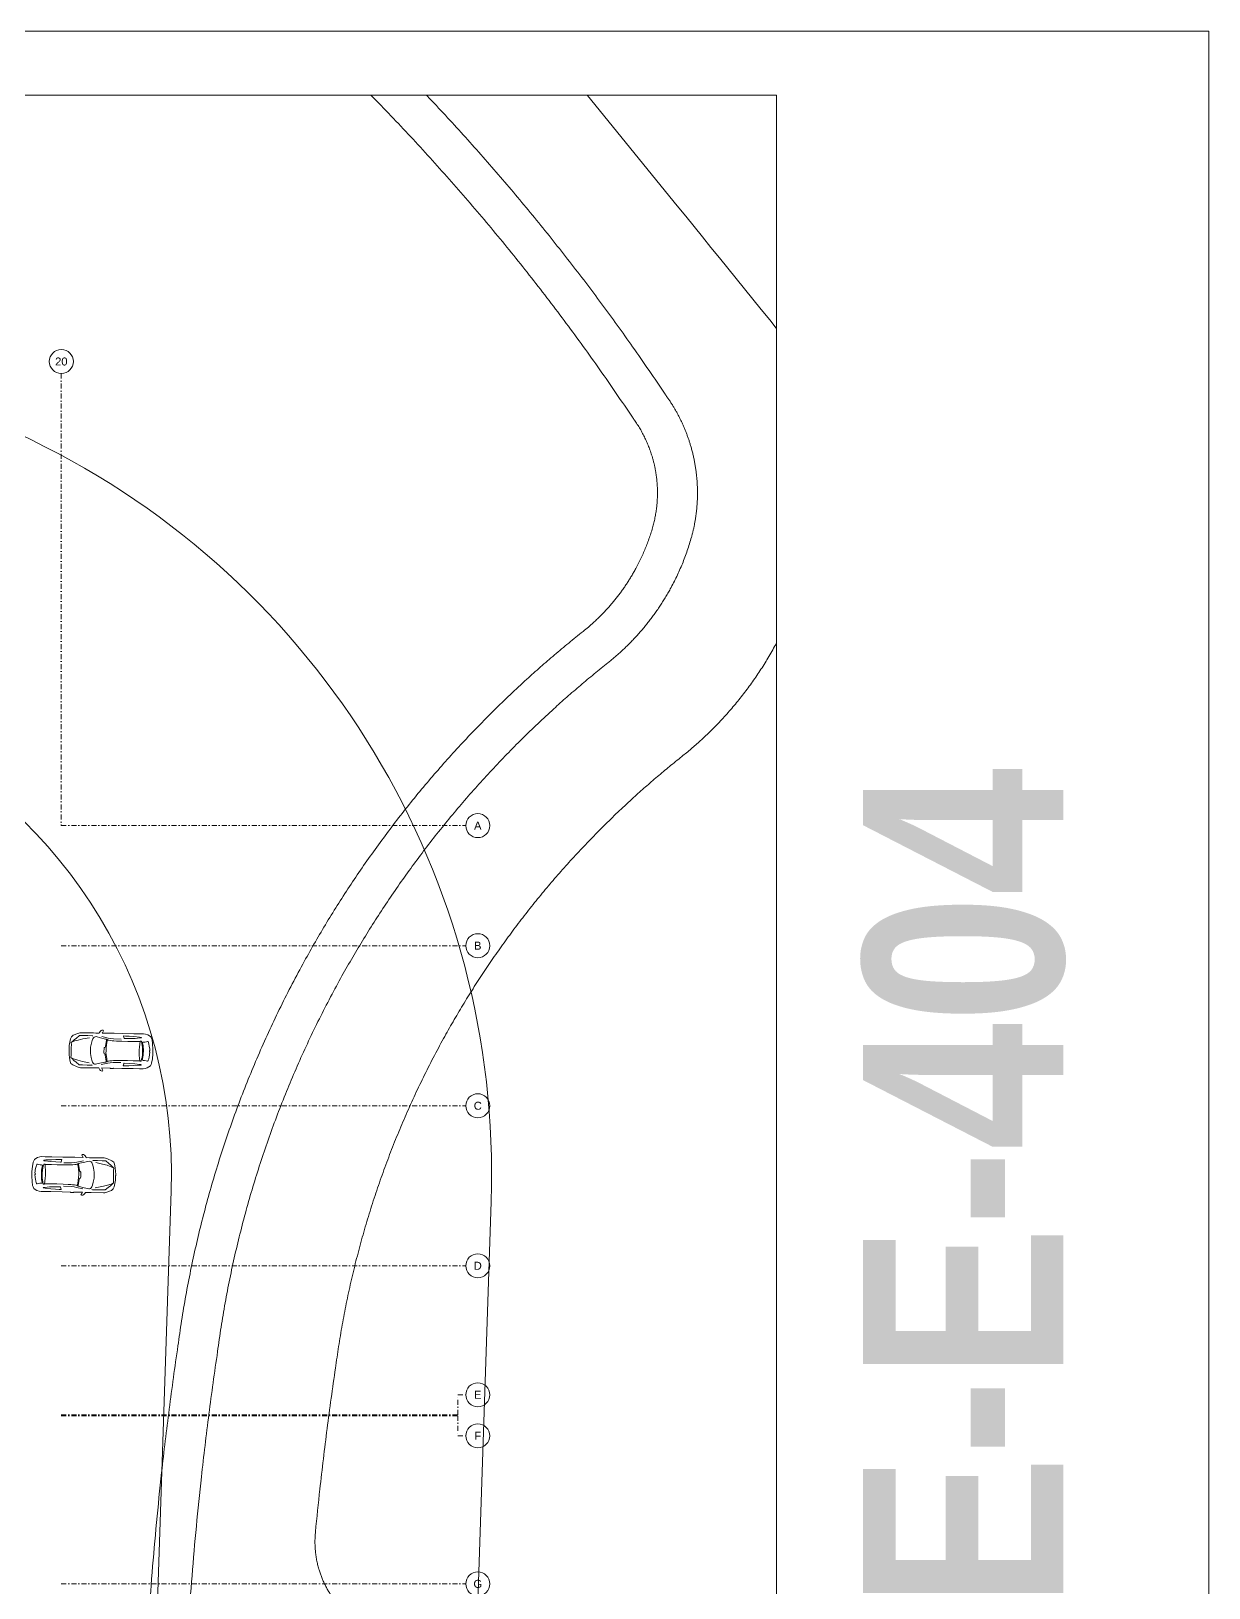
# Model space of a CAD drawing. Header units: metres. Extents: x -17822 to 152406, y -4219 to 19791.
# Drawn here: x 124274 to 130159, y 4820 to 12601 of the extents above; entities that cross this region are included whole.
import ezdxf
from ezdxf.enums import TextEntityAlignment as Align
from ezdxf.xclip import XClip

# ---------------------------------------------------------------- set-up
doc = ezdxf.new("R2010")
doc.units = ezdxf.units.M
doc.header["$LTSCALE"] = 100
doc.header["$MEASUREMENT"] = 0
doc.header["$XCLIPFRAME"] = 0
doc.linetypes.add('DASHDOT2', pattern=[0.5, 0.25, -0.125, 0, -0.125])
doc.layers.get('0').update_dxf_attribs({"color": 9, "lineweight": 9})
for name, color, linetype, lineweight in [('04', 9, 'Continuous', 9), ('21', 9, 'Continuous', 9), ('24', 9, 'DASHDOT2', 9), ('40A', 9, 'Continuous', 9)]:
    doc.layers.add(name, color=color, linetype=linetype, lineweight=lineweight)
doc.styles.add('Arial', font='arial.ttf', dxfattribs={"height": 2.5})
doc.styles.add('MuuM_TEXT-BOLD', font='ARIALNB.TTF')

# ---------------------------------------------------------------- blocks, each defined once
blk = doc.blocks.new('p-çevre_mevcut')
at = {"flags": 128}
for points in [[(23118.4, -10349.1, -0.015854), (23126, -9961.5, -0.01491), (23205.8, -8960.8, -0.009473), (23287.5, -8328.1, -0.093108), (23918.6, -6406, -0.082497), (25030.3, -4995.7, -0.016872), (25311.9, -4756.2, 0.016675), (25364, -4711.9, 0.082496), (25572.4, -4447.4, 0.056914), (25660.9, -4231.7, 0.039873), (25679.8, -4132.9, 0.098699), (25658.3, -3886.6, 0.082496), (25568.4, -3699.9, 0.006894), (25558.1, -3685.8, 0.006536), (25395.9, -3448.7, 0.052123), (23893.5, -1727.1, 0.052123)], [(23318.4, -10346.7, -0.01586), (23325.7, -9971.6, -0.014912), (23404.6, -8982.6, -0.009497), (23485.5, -8355.9, -0.093182), (24093.8, -6502.4, -0.082497), (25165, -5143.6, -0.016872), (25436.3, -4912.8, 0.016675), (25498.6, -4859.8, 0.082496), (25747.7, -4543.8, 0.057047), (25853.5, -4285.5, 0.04008), (25878.6, -4154.7, 0.098699), (25850.2, -3830.5, 0.082496), (25731.9, -3584.8, 0.005177), (25721.9, -3570.8, 0.006423), (25559.4, -3333.6, 0.047355), (24184.2, -1727.1, 0.047355)], [(28436.6, -6954.2, 0.0037), (26718.1, -4753.3, 0.041134), (26689.7, -4722.3, 0.043988), (26654.3, -4694.7, 0.036571), (26621.5, -4676.8, 0.034752), (26588.2, -4664.4, 0.021821), (26566.5, -4659, 0.022806), (26543.5, -4655.4, 0.022804), (26520.2, -4653.9, 0.021821), (26497.9, -4654.4, 0.034752), (26462.7, -4659.3, 0.036571), (26426.8, -4669.7, 0.043988), (26386.2, -4688.9, 0.052185), (26343.3, -4720.5, 0.082499), (26291.4, -4786.3, 0.032484), (26277.3, -4816.4, -0.002508), (26268.5, -4832.5, -0.082496), (25897.7, -5302.9, -0.016675), (25805, -5381.9, 0.016885), (25564.3, -5586.6, 0.082497), (24614.7, -6791.1, 0.093425), (24074.9, -8438.6, 0.0096), (23996.6, -9044.3, 0.003373), (23974.6, -9257.8, 0.096815), (23991.5, -9443, 0.082496), (24060.4, -9586.1, 0.052187)]]:
    blk.add_lwpolyline(points, format="xyb", dxfattribs=at)
blk.add_lwpolyline([(28436.6, -5972.5, 0.005651), (25782.8, -2629.3), (25306.7, -2044.6), (25017.1, -1727.1)], format="xyb")
blk = doc.blocks.new('0_aks')
at = {"linetype": 'Continuous'}
blk.add_circle((0, 0), 3, dxfattribs=at)
at = {"style": 'Arial'}
blk.add_attdef('AKS', text='', height=2, dxfattribs=at).set_placement((0, 0), align=Align.MIDDLE_CENTER)
blk = doc.blocks.new('p-akslar_yeni')
at = {"layer": '24'}
for points in [[(18840, 2315.1), (18840, 55)], [(18840, 55), (20861, 55)], [(18840, -545), (20861, -545)], [(18840, -1345), (20861, -1345)], [(18840, -2145), (20861, -2145)], [(20821, -2890), (20821, -2790), (20861, -2790)], [(18840, -2890), (20821, -2890)], [(18840, -2895), (20821, -2895)], [(20821, -2895), (20821, -2995), (20861, -2995)], [(18840, -3735), (20861, -3735)]]:
    blk.add_lwpolyline(points, dxfattribs=at)
at = {"layer": '21', "xscale": 20, "yscale": 20, "zscale": 20}
for p, values in [((18840, 2375.1), {'AKS': '20'}), ((20921, 55), {'AKS': 'A'}), ((20921, -545), {'AKS': 'B'}), ((20921, -1345), {'AKS': 'C'}), ((20921, -2145), {'AKS': 'D'}), ((20921, -2790), {'AKS': 'E'}), ((20921, -2995), {'AKS': 'F'}), ((20921, -3735), {'AKS': 'G'})]:
    blk.add_blockref('0_aks', p, dxfattribs=at).add_auto_attribs(values)
blk = doc.blocks.new('p-araba-10')
for points in [[(-193.8, -2.4), (-193.8, 5.3), (-192.9, 22.2), (-191.1, 38.9), (-187.6, 56.6), (-183.4, 66.4), (-173.9, 74.2), (-151.3, 83.5), (-141.2, 86.3), (-134.5, 87.1), (-72.5, 87.3), (-61.4, 87), (-45.8, 86.8), (-44, 86.7), (-42.5, 90.5), (-39.1, 95.9), (-35.3, 99.6), (-31.2, 101.5), (-25.1, 101.9), (-22.6, 99.4), (-26, 92.8), (-28.4, 88.2), (-29.2, 86.7), (12.7, 87.6), (14.7, 88.4), (27.6, 88.2), (29.7, 87.5), (71.7, 87.1), (127.9, 86.7), (160, 87.2), (177.5, 87.1), (187.3, 85.7), (198.4, 82.4), (207, 78), (214.1, 72.2), (217.1, 65), (220, 58.1), (223.2, 37.3), (225, 11.2), (225, -11.2), (223.2, -37.3), (220, -58.1), (217.1, -65), (214.1, -72.2), (207, -78), (198.4, -82.4), (187.3, -85.7), (177.5, -87.1), (160, -87.2), (127.9, -86.7), (71.7, -87.1), (29.7, -87.5), (27.6, -88.2), (14.7, -88.4), (12.7, -87.6), (-29.2, -86.7), (-28.4, -88.2), (-26, -92.8), (-22.6, -99.4), (-25.1, -101.9), (-31.2, -101.5), (-35.3, -99.6), (-39.1, -95.9), (-42.5, -90.5), (-44, -86.7), (-45.8, -86.8), (-61.4, -87), (-72.5, -87.3), (-134.5, -87.1), (-141.2, -86.3), (-151.3, -83.5), (-173.9, -74.2), (-183.4, -66.4), (-187.6, -56.6), (-191.1, -38.9), (-192.9, -22.2), (-193.8, -5.3), (-193.8, 2.4)], [(-93, -62.5), (-126.3, -56.3), (-149.5, -50.6), (-165.5, -45.6), (-173.7, -42.3), (-183.5, -36.9), (-182.7, -25.6), (-183.2, -12.4), (-183.2, 0.2), (-183.2, 12.8), (-182.7, 26), (-183.5, 37.3), (-177.8, 43), (-168.5, 51.5), (-157.6, 60.6), (-142.7, 72.8), (-124.7, 73.2), (-102, 73.6), (-79.4, 73.7), (-76.8, 72.4)], [(-93, 62.8), (-126.3, 56.7), (-149.5, 51), (-165.5, 45.9), (-173.7, 42.6), (-183.5, 37.3), (-182.7, 26), (-183.2, 12.8), (-183.2, 0.2), (-183.2, -12.4), (-182.7, -25.6), (-183.5, -36.9), (-177.8, -42.6), (-168.5, -51.2), (-157.6, -60.2), (-142.7, -72.5), (-124.7, -72.9), (-102, -73.2), (-79.4, -73.3), (-76.8, -72.1)], [(-8.3, -56.7), (-13.4, -57.9), (-38.1, -63.5), (-60.3, -68.8), (-64.9, -68.3), (-69.3, -66.4), (-73, -63.6), (-75.8, -58.3), (-79.1, -49.2), (-82.8, -35.3), (-86.1, -15.4), (-87, -5.3), (-87, 0.2), (-87, 5.7), (-86.1, 15.7), (-82.8, 35.6), (-79.1, 49.6), (-75.8, 58.7), (-73, 63.9), (-69.3, 66.8), (-64.9, 68.6), (-60.3, 69.2), (-38.1, 63.8), (-13.4, 58.2), (-8.3, 57)], [(66.2, 58.6), (27.5, 59.4), (12.7, 60.6), (0.9, 62.9), (-31.5, 70.4)], [(-2.5, -52.9), (-3.1, -54.6), (-4.3, -55.5), (-8.3, -56.7), (-7.3, -54.5), (-7.2, -52.8), (-12.4, -22.8), (-12.7, -19.8), (-13.7, -17.7), (-17.5, -15.6), (-18.7, -14.2), (-19.1, -9.7), (-19.2, -3.2), (-19.2, 0.2), (-19.2, 3.5), (-19.1, 10), (-18.7, 14.5), (-17.5, 15.9), (-13.7, 18.1), (-12.7, 20.1), (-12.4, 23.1), (-7.2, 53.1), (-7.3, 54.8), (-8.3, 57), (-4.3, 55.8), (-3.1, 54.9), (-2.5, 53.3)], [(160.4, 48.6), (128, 48.3), (99.7, 48.3), (68.4, 48.6), (43.2, 49.2), (29.3, 49.7), (20.9, 50.2), (11.4, 51.1), (4.3, 52), (0.7, 52.6), (-2.5, 53.3), (-3.4, 49.8), (-4.9, 41.7), (-6.9, 29.6), (-9.1, 11.9), (-9.1, 2.6), (-9.1, 0.2), (-9.1, -2.2), (-9.1, -11.6), (-6.9, -29.3), (-4.9, -41.4), (-3.4, -49.4), (-2.5, -52.9), (0.7, -52.2), (4.3, -51.7), (11.4, -50.8), (20.9, -49.9), (29.3, -49.3), (43.2, -48.9), (68.4, -48.3), (99.7, -47.9), (128, -47.9), (160.4, -48.3)], [(66.2, -58.2), (27.5, -59), (12.7, -60.3), (0.9, -62.6), (-31.5, -70.1)]]:
    blk.add_lwpolyline(points)
for points in [[(159.5, 66.3), (166.1, 67.2), (167.1, 68.6), (165.9, 69.6), (156.3, 70.9), (128.7, 72.7), (106.1, 73.8), (87.7, 74.9), (77.7, 75), (77.4, 74.3), (80.3, 64), (81.1, 62.1), (83.3, 61.7), (106.9, 62), (135.6, 63.8)], [(169.6, -39.3), (171.3, -30.3), (172.9, -18.6), (173.8, -4.4), (173.8, 0.2), (173.8, 4.7), (172.9, 19), (171.3, 30.6), (169.6, 39.6), (166.8, 48.4), (165.8, 50.4), (160.6, 50.4), (160.4, 48.6), (159, 36.5), (157.5, 19.4), (157, 8.1), (157, 0.2), (157, -7.8), (157.5, -19.1), (159, -36.2), (160.4, -48.3), (160.6, -50.1), (165.8, -50.1), (166.8, -48.1)], [(174.1, -36.1), (175.5, -27.9), (176.6, -19.3), (177.4, -10.5), (177.5, -1.4), (177.5, 0.2), (177.5, 1.8), (177.4, 10.9), (176.6, 19.7), (175.5, 28.2), (174.1, 36.4), (173, 41.1), (173.2, 43.7), (174.5, 45.2), (178.1, 45.7), (184.1, 46.5), (193.2, 48.4), (197.4, 49.4), (199.8, 49.3), (201.7, 47.1), (202.6, 43.6), (204.7, 36.9), (206.7, 26.7), (208.2, 18.6), (209.1, 12.5), (209.7, 6.9), (209.5, 5), (208.6, 3), (207.7, 1.2), (207.7, 0.2), (207.7, -0.9), (208.6, -2.7), (208.6, -2.7), (209.5, -4.6), (209.7, -6.6), (209.1, -12.1), (208.2, -18.3), (206.7, -26.4), (204.7, -36.5), (202.6, -43.3), (201.7, -46.8), (199.8, -49), (197.4, -49.1), (193.2, -48.1), (184.1, -46.1), (178.1, -45.3), (174.5, -44.9), (173.2, -43.4), (173, -40.8)], [(159.5, -66), (166.1, -66.9), (167.1, -68.2), (165.9, -69.3), (156.3, -70.5), (128.7, -72.4), (106.1, -73.5), (87.7, -74.5), (77.7, -74.7), (77.4, -74), (80.3, -63.7), (81.1, -61.7), (83.3, -61.4), (106.9, -61.6), (135.6, -63.5)]]:
    blk.add_lwpolyline(points, close=True)

msp = doc.modelspace()

# ---------------------------------------------------------------- linework, layer by layer
at = {"color": 4}
for points in [[(130159.28, -4218.56), (102159.28, -4218.56), (102159.28, 12601.44), (130159.28, 12601.44)], [(102479.28, 12281.44), (127999.52, 12281.44), (127999.52, -3898.56), (102479.28, -3898.56)]]:
    msp.add_lwpolyline(points, close=True, dxfattribs=at)
for points in [[(116750.93, 12281.44), (118561.59, 11533.84, -0.01102), (118877.25, 11389.76), (123578.39, 9117.5, -0.2964527), (124973.87, 6805.34), (124866.7, 3596.17, 0.0972538), (125064.33, 2690.15), (126473.26, -563.41, -0.5396534), (125555.61, -1960.8), (124149.98, -1960.8)], [(127999.52, -61.56), (126532.57, 3325.96, -0.087297), (126467.65, 3597.74), (126572.98, 6751.94, 0.2965216), (124275.4, 10557.71), (120709.11, 12281.44)]]:
    msp.add_lwpolyline(points, format="xyb")

# ---------------------------------------------------------------- block references
ref = msp.add_blockref('p-çevre_mevcut', (101720.36, 14357.19), dxfattribs=at)
XClip(ref).set_block_clipping_path([(756.5632797568, -18257.0671478506), (26276.7945455276, -2077.0671478319)])
at = {"layer": '04', "rotation": 359.0422067270816}
msp.add_blockref('p-araba-10', (124657.39, 7505.05), dxfattribs=at)
at = {"layer": '04', "xscale": -1, "rotation": 358.7978102065915}
msp.add_blockref('p-araba-10', (124502.77, 6884.59), dxfattribs=at)
at = {"layer": '24'}
msp.add_blockref('p-akslar_yeni', (105585, 8575), dxfattribs=at)

# ---------------------------------------------------------------- texts
at = {"layer": '40A', "style": 'MuuM_TEXT-BOLD'}
msp.add_text('94-KRT-E-E-404', height=1000, rotation=90, dxfattribs=at).set_placement((129431.7, 328.06))

doc.saveas('drawing.dxf')
